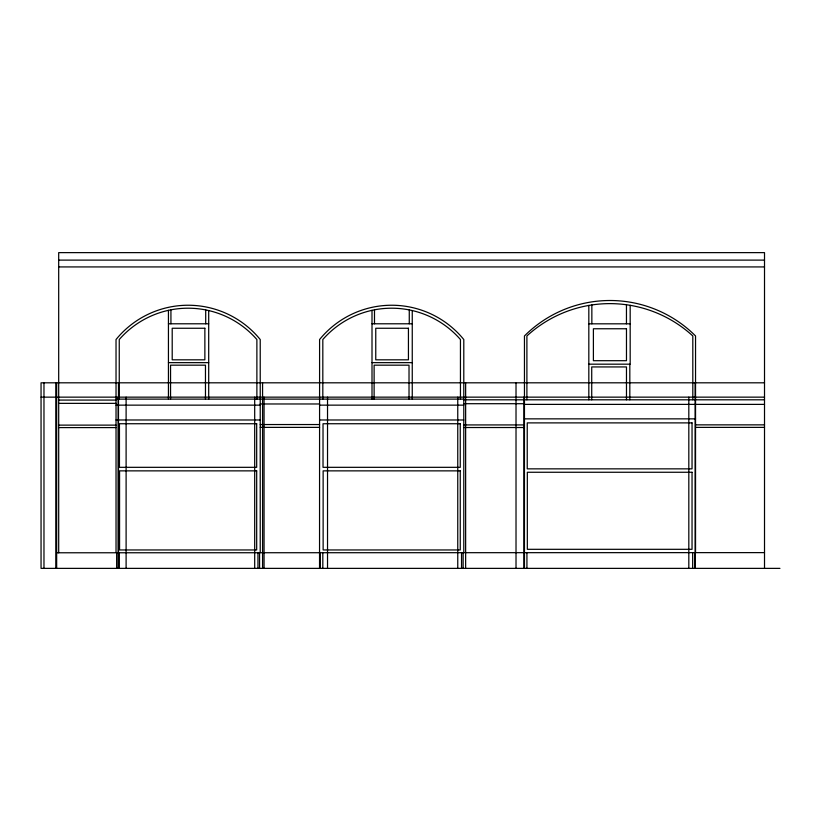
<?xml version="1.0" encoding="UTF-8"?>
<svg xmlns="http://www.w3.org/2000/svg" width="821" height="821" viewBox="0 0 821 821"><rect width="100%" height="100%" fill="white"/><g stroke="black" fill="none" stroke-linecap="round" stroke-linejoin="round"><path stroke-width="1.23" d="M56.659 552.779L764.515 552.625M58.691 260.113L764.515 260.113M58.691 266.928L764.515 266.928M168.438 323.792L208.698 323.792M372.005 323.792L412.255 323.792M588.821 323.823L630.179 323.823M168.438 362.646L208.698 362.646M372.005 362.646L412.255 362.646M588.821 364.175L630.179 364.175L630.179 305.32M764.515 382.812L41.05 382.812L41.05 568.368L779.95 568.368M41.05 397.148L764.515 397.148M116.028 399.119L463.793 399.119M463.793 399.806L764.515 399.806M58.691 400.073L116.028 400.073M58.691 403.357L116.028 403.357M463.793 403.706L524.455 403.706M260.226 403.973L319.595 403.973M524.455 404.384L764.515 404.384M116.028 405.143L260.226 405.143M319.595 405.143L463.793 405.143M524.455 418.854L695.541 418.854M116.028 419.983L260.226 419.983M319.595 419.983L463.793 419.983M260.226 424.539L319.595 424.539M463.793 424.929L524.455 424.929M695.541 424.857L764.515 424.857M58.691 425.124L116.028 425.124M260.226 427.382L319.595 427.382M695.541 427.382L764.515 427.382M58.691 427.597L116.028 427.597M463.793 427.525L524.455 427.525M764.515 568.368L764.515 252.632L58.691 252.632L58.691 552.779M695.541 552.625L695.541 335.953A121.015 120.974 -90 0 0 524.455 335.953L524.455 568.368M695.151 382.812L695.151 568.368M694.669 552.625L694.669 568.368M692.811 399.806L692.811 335.953A122.668 122.627 -90 0 0 526.897 335.953L526.897 399.806M692.667 552.625L692.667 568.368M688.819 397.148L688.819 568.368M629.82 364.175L629.82 399.806M626.474 399.806L626.474 366.936L591.725 366.936L591.725 399.806M626.454 304.755L626.454 323.823M591.849 304.96L591.849 323.823M588.821 305.443L588.821 399.806M526.928 552.625L526.928 568.368M523.911 397.148L523.911 568.368M516.019 382.812L516.019 568.368M465.64 382.812L465.64 568.368M463.793 552.502L463.793 339.525A92.999 92.968 -90 0 0 319.595 339.525L319.543 568.368M463.136 552.502L463.136 568.368M461.535 552.502L461.535 568.368M460.448 399.119L460.448 339.525A91.285 91.264 90 0 0 322.817 339.525L322.817 399.119M457.759 397.148L457.759 568.368M412.255 310.564L412.255 399.119M409.269 309.917L409.269 323.792M409.022 399.119L409.022 365.171L374.119 365.171L374.119 399.119M374.489 309.825L374.489 323.792M372.005 310.338L372.005 399.119M327.528 397.148L327.528 568.368M322.817 552.502L322.817 568.368M320.211 552.502L320.211 568.368M264.054 397.148L264.054 568.368M262.576 382.812L262.576 568.368M260.226 552.502L260.226 339.525A92.999 92.968 90 0 0 116.028 339.525L116.028 552.502M259.569 552.502L259.569 568.368M257.968 552.502L257.968 568.368M256.881 399.119L256.881 339.525A91.285 91.264 -90 0 0 119.25 339.525L119.25 399.119M254.695 397.148L254.695 568.368M208.698 310.564L208.698 399.119M205.702 309.917L205.702 323.792M205.466 399.119L205.466 365.171L170.552 365.171L170.552 399.119M170.932 309.825L170.932 323.792M168.438 310.338L168.438 399.119M126.106 397.148L126.106 568.368M119.25 552.502L119.25 568.368M118.481 382.812L118.481 568.368M118.214 397.148L118.214 568.368M116.644 552.502L116.644 568.368M56.659 382.812L56.659 568.368M55.787 382.812L55.787 568.368M43.975 382.812L43.975 568.368M204.87 328.256L172.205 328.256L172.205 359.824L204.87 359.824L204.87 328.256M408.437 328.256L375.761 328.256L375.761 359.824L408.437 359.824L408.437 328.256M626.474 328.759L593.398 328.759L593.398 360.696L626.474 360.696L626.474 328.759M692.041 422.887L527.236 422.887L527.236 468.853L692.041 468.853L692.041 422.887M256.686 423.739L119.456 423.739L119.456 467.323L256.686 467.323L256.686 423.739M460.253 423.739L323.022 423.739L323.022 467.323L460.253 467.323L460.253 423.739M256.686 470.864L119.568 470.864L119.568 549.957L256.686 549.957L256.686 470.864M460.253 470.864L323.135 470.864L323.135 549.957L460.253 549.957L460.253 470.864M692.041 472.26L527.328 472.26L527.328 549.311L692.041 549.311L692.041 472.26"/></g></svg>
